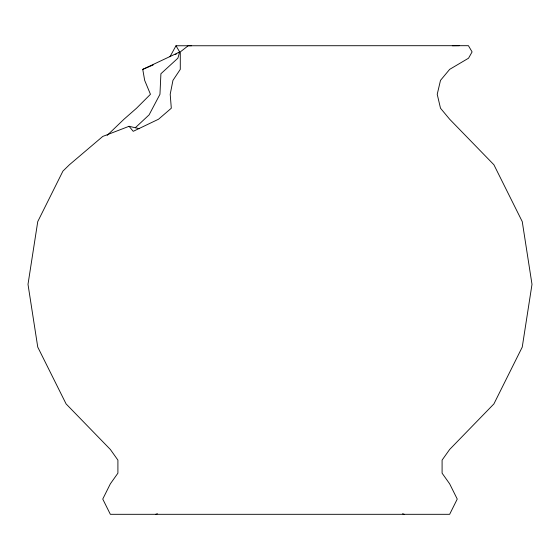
<?xml version="1.0" encoding="UTF-8"?>
<svg xmlns="http://www.w3.org/2000/svg" width="560" height="560" viewBox="0 0 560 560"><rect width="100%" height="100%" fill="white"/><g stroke="black" fill="none" stroke-linecap="round" stroke-linejoin="round"><path stroke-width="0.84" d="M169.981 56.742L175.994 45.759L468.419 45.689L472.094 51.912L468.538 58.205L449.652 69.37L440.496 80.367L437.22 94.297L440.496 108.22L449.652 119.224L493.906 164.766L522.249 221.592L532 284.34L522.249 347.088L493.906 403.914L449.652 449.456L442.092 460.11L442.092 473.172L449.652 483.826L457.247 499.072L449.652 514.311L110.348 514.311L102.753 499.072L110.348 483.826L117.908 473.172L117.908 460.11L110.348 449.456L66.094 403.914L37.751 347.088L28 284.34L37.751 221.592L62.937 171.094L69.412 164.766L102.739 136.444L129.066 126.294L139.377 128.709M107.149 135.401L123.998 119.224L136.535 108.22L150.458 94.297L144.669 80.367L142.751 69.37L179.683 51.982L175.994 45.759M135.338 127.722L149.114 114.849L159.957 94.297L160.909 73.738L177.877 58.198L179.683 51.982L178.185 52.871M175.182 54.649L176.687 53.76M142.751 69.37L153.16 64.974M155.778 514.311L157.416 513.758M452.319 45.759L459.193 45.689M191.499 45.759L188.279 45.689L180.285 51.912L180.285 69.37L172.949 80.367L170.198 94.297L171.311 108.22L158.529 119.224L133.231 131.327L129.066 126.294M402.584 513.758L404.222 514.311"/></g></svg>
